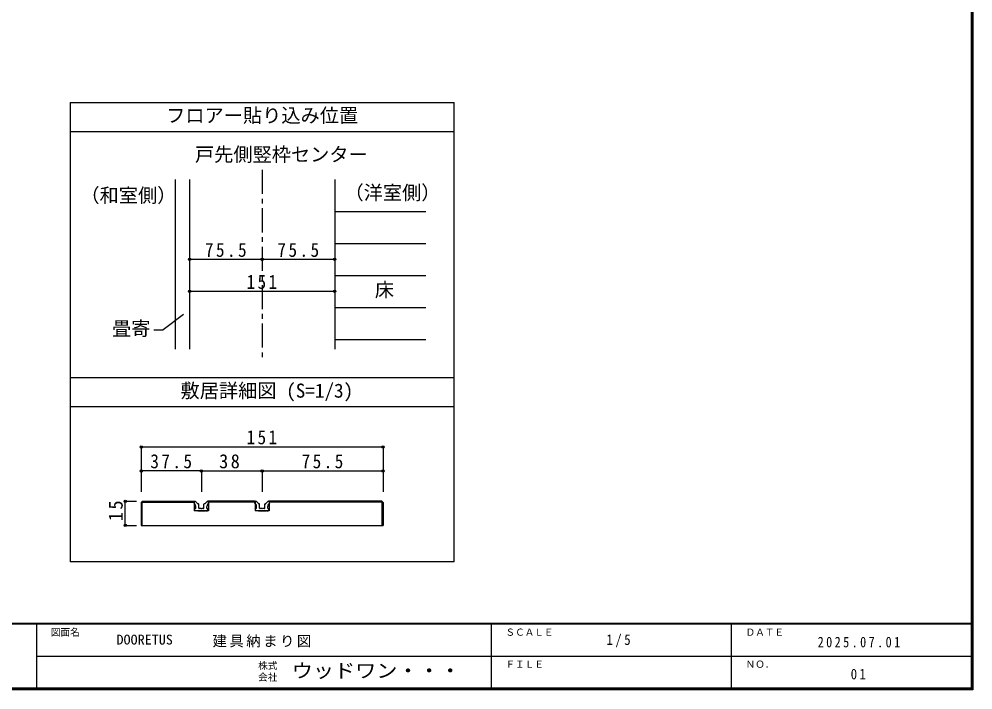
# Model space of a CAD drawing. Units: millimetres at full size, sheet at 1:5, with parts at other scales. Extents: x -973 to 977, y -701 to 696.
# Drawn here: x -16 to 977, y -701 to -2 of the extents above; entities that cross this region are included whole.
import ezdxf
from ezdxf.enums import TextEntityAlignment as Align

# ---------------------------------------------------------------- set-up
doc = ezdxf.new("R2010")
doc.units = ezdxf.units.MM
doc.header["$LTSCALE"] = 5
doc.header["$PDMODE"] = 32
doc.header["$PDSIZE"] = 2.5
doc.linetypes.add('CHAIN1', pattern=[8, 5, -1, 1, -1])
for name, color, linetype in [('0-1_通り芯', 4, 'CHAIN1'), ('0-3_仕上げ', 2, 'Continuous'), ('0-4_枠', 3, 'Continuous'), ('0-A_文字', 7, 'Continuous'), ('0-B_寸法', 7, 'Continuous'), ('2-4_枠', 3, 'Continuous'), ('2-7_金物', 7, 'Continuous'), ('2-B_寸法', 4, 'Continuous'), ('F-0_補助線', 7, 'Continuous'), ('F-1_枠', 6, 'Continuous'), ('F-A_文字', 7, 'Continuous')]:
    doc.layers.add(name, color=color, linetype=linetype)
doc.styles.add('ＭＳ ゴシック', font='')
doc.styles.get('ＭＳ ゴシック').set_extended_font_data('MS Gothic')

msp = doc.modelspace()

# ---------------------------------------------------------------- linework, layer by layer
at = {"layer": '0-1_通り芯'}
msp.add_line((236.653, -159.5), (236.653, -356.007), dxfattribs=at)
at = {"layer": '0-3_仕上げ'}
msp.add_line((146.153, -169.5), (146.153, -346.007), dxfattribs=at)
at = {"layer": '0-3_仕上げ', "color": 4}
for p, q in [((312.153, -202.801), (407.153, -202.801)), ((312.153, -236.103), (407.153, -236.103)), ((312.153, -269.404), (407.153, -269.404)), ((312.153, -302.706), (407.153, -302.706)), ((312.153, -336.007), (407.153, -336.007))]:
    msp.add_line(p, q, dxfattribs=at)
at = {"layer": '0-4_枠'}
for p, q in [((161.153, -169.5), (161.153, -346.007)), ((312.153, -169.5), (312.153, -346.007))]:
    msp.add_line(p, q, dxfattribs=at)
at = {"layer": '0-A_文字', "color": 3}
for p, q in [((36.653, -89.5), (36.653, -567.5)), ((36.653, -89.5), (436.653, -89.5)), ((436.653, -567.5), (436.653, -89.5)), ((36.653, -119.5), (436.653, -119.5)), ((436.653, -376.026), (36.653, -376.026)), ((436.653, -406.026), (36.653, -406.026)), ((436.653, -567.5), (36.653, -567.5))]:
    msp.add_line(p, q, dxfattribs=at)
at = {"layer": '0-A_文字'}
for p in [(154.653, -310.015), (123.729, -325.825)]:
    msp.add_line(p, (133.573, -325.825), dxfattribs=at)
at = {"layer": '0-B_寸法', "color": 4}
for p, q in [((236.653, -252.753), (161.153, -252.753)), ((312.153, -252.753), (236.653, -252.753)), ((312.153, -286.055), (161.153, -286.055))]:
    msp.add_line(p, q, dxfattribs=at)
at = {"layer": '0-B_寸法'}
for p in [(161.153, -252.753), (236.653, -252.753), (312.153, -252.753), (161.153, -286.055), (312.153, -286.055)]:
    msp.add_point(p, dxfattribs=at)
at = {"layer": '2-4_枠'}
for p, q in [((110.82, -505.68), (111.998, -504.501)), ((111.998, -504.501), (165.986, -504.501)), ((165.986, -504.501), (165.986, -514.501)), ((229.32, -504.501), (180.653, -504.501)), ((229.32, -505.335), (180.653, -505.335)), ((229.32, -504.501), (229.32, -514.501)), ((361.308, -504.501), (243.986, -504.501)), ((361.653, -505.335), (243.986, -505.335)), ((361.308, -504.501), (362.486, -505.68)), ((361.653, -529.502), (361.653, -505.335)), ((362.486, -505.68), (362.486, -529.502))]:
    msp.add_line(p, q, dxfattribs=at)
for points in [[(110.82, -505.68), (110.82, -529.502), (362.486, -529.502)], [(111.653, -529.502), (111.653, -505.335), (165.986, -505.335)], [(180.653, -504.501), (180.653, -514.501), (165.986, -514.501)], [(243.986, -504.501), (243.986, -514.501), (229.32, -514.501)]]:
    msp.add_lwpolyline(points, dxfattribs=at)
at = {"layer": '2-7_金物'}
for p, q in [((169.423, -506.855), (167.314, -504.746)), ((177.216, -506.855), (179.326, -504.746)), ((180.82, -504.502), (179.915, -504.502)), ((180.82, -506.168), (180.82, -504.502)), ((232.757, -506.855), (230.647, -504.746)), ((240.55, -506.855), (242.659, -504.746)), ((244.153, -504.502), (243.248, -504.502)), ((244.153, -506.168), (244.153, -504.502)), ((166.986, -514.502), (166.177, -512.458)), ((167.486, -512.002), (166.486, -512.002)), ((168.82, -514.502), (166.986, -514.502)), ((167.486, -512.002), (167.486, -509.895)), ((168.82, -514.502), (169.153, -514.168)), ((169.153, -514.168), (169.486, -514.502)), ((169.486, -514.502), (177.153, -514.502)), ((169.777, -507.002), (170.32, -507.002)), ((170.653, -511.502), (170.653, -507.335)), ((172.82, -512.002), (171.153, -512.002)), ((173.32, -512.502), (172.82, -512.002)), ((175.986, -511.502), (175.986, -507.335)), ((176.863, -507.002), (176.32, -507.002)), ((177.486, -514.168), (177.153, -514.502)), ((177.82, -514.502), (177.486, -514.168)), ((177.82, -514.502), (179.653, -514.502)), ((179.153, -512.002), (179.153, -509.895)), ((179.153, -512.002), (180.153, -512.002)), ((179.653, -514.502), (180.463, -512.458)), ((230.32, -514.502), (229.51, -512.458)), ((230.82, -512.002), (229.82, -512.002)), ((232.153, -514.502), (230.32, -514.502)), ((230.82, -512.002), (230.82, -509.895)), ((232.153, -514.502), (232.486, -514.168)), ((232.486, -514.168), (232.82, -514.502)), ((232.82, -514.502), (240.486, -514.502)), ((233.11, -507.002), (233.653, -507.002)), ((233.986, -511.502), (233.986, -507.335)), ((236.153, -512.002), (234.486, -512.002)), ((236.653, -512.502), (236.153, -512.002)), ((239.32, -511.502), (239.32, -507.335)), ((240.196, -507.002), (239.653, -507.002)), ((240.82, -514.168), (240.486, -514.502)), ((241.153, -514.502), (240.82, -514.168)), ((241.153, -514.502), (242.986, -514.502)), ((242.486, -512.002), (242.486, -509.895)), ((242.486, -512.002), (243.486, -512.002)), ((242.986, -514.502), (243.796, -512.458))]:
    msp.add_line(p, q, dxfattribs=at)
for points in [[(165.82, -506.168), (165.82, -504.502), (166.725, -504.502)], [(229.153, -506.168), (229.153, -504.502), (230.058, -504.502)], [(175.486, -512.002), (173.82, -512.002), (173.32, -512.502)], [(238.82, -512.002), (237.153, -512.002), (236.653, -512.502)]]:
    msp.add_lwpolyline(points, dxfattribs=at)
for centre, radius, start, end in [((162.487, -509.895), 5, 0, 48.19), ((166.725, -505.335), 0.833, 45, 90), ((184.153, -509.895), 5, 131.81, 180), ((179.915, -505.335), 0.833, 90, 135), ((225.82, -509.895), 5, 0, 48.19), ((230.058, -505.335), 0.833, 45, 90), ((247.486, -509.895), 5, 131.81, 180), ((243.248, -505.335), 0.833, 90, 135), ((166.486, -512.335), 0.333, 90, 201.616), ((169.777, -506.502), 0.5, 225, 270), ((170.32, -507.335), 0.333, 360, 90), ((171.153, -511.502), 0.5, 180, 270), ((175.486, -511.502), 0.5, 270, 360), ((176.32, -507.335), 0.333, 90, 180), ((176.863, -506.502), 0.5, 270, 315), ((180.153, -512.335), 0.333, 338.384, 90), ((229.82, -512.335), 0.333, 90, 201.616), ((233.11, -506.502), 0.5, 225, 270), ((233.653, -507.335), 0.333, 360, 90), ((234.486, -511.502), 0.5, 180, 270), ((238.82, -511.502), 0.5, 270, 360), ((239.653, -507.335), 0.333, 90, 180), ((240.196, -506.502), 0.5, 270, 315), ((243.486, -512.335), 0.333, 338.384, 90)]:
    msp.add_arc(centre, radius, start, end, dxfattribs=at)
at = {"layer": '2-B_寸法'}
for p, q in [((110.82, -447.835), (362.486, -447.835)), ((110.82, -447.835), (110.82, -472.835)), ((362.486, -447.835), (362.486, -472.835)), ((173.32, -472.835), (110.82, -472.835)), ((110.82, -472.835), (110.82, -494.501)), ((173.32, -472.835), (173.32, -494.501)), ((173.32, -472.835), (236.653, -472.835)), ((236.653, -472.835), (362.486, -472.835)), ((236.653, -472.835), (236.653, -494.501)), ((362.486, -472.835), (362.486, -494.501)), ((94.153, -529.502), (94.153, -504.502)), ((94.153, -504.502), (105.82, -504.502)), ((94.153, -529.502), (105.82, -529.502))]:
    msp.add_line(p, q, dxfattribs=at)
at = {"layer": '2-B_寸法', "color": 7}
for p in [(110.82, -447.835), (362.486, -447.835), (110.82, -472.835), (173.32, -472.835), (236.653, -472.835), (362.486, -472.835), (94.153, -504.502), (94.153, -529.502)]:
    msp.add_point(p, dxfattribs=at)
at = {"layer": 'F-1_枠'}
for p, q in [((974.986, 695.833), (974.986, -700.833)), ((975.82, 695.833), (975.82, -700.833)), ((976.653, 695.833), (976.653, -700.833)), ((976.653, -631.667), (-973.347, -631.667)), ((976.653, -632.5), (-973.347, -632.5)), ((1.653, -632.5), (1.653, -699.167)), ((474.986, -632.5), (474.986, -699.167)), ((724.986, -632.5), (724.986, -699.167)), ((1.653, -665.833), (974.986, -665.834)), ((976.653, -699.167), (-973.347, -699.167)), ((976.653, -700), (-973.347, -700)), ((976.653, -700.833), (-973.347, -700.833))]:
    msp.add_line(p, q, dxfattribs=at)

# ---------------------------------------------------------------- texts
at = {"layer": '0-A_文字', "style": 'ＭＳ ゴシック'}
for s, p in [('フロアー貼り込み位置', (136.653, -114.5)), ('戸先側竪枠センター', (166.653, -155.091)), ('（和室側）', (47.374, -197.697)), ('（洋室側）', (322.344, -194.895)), ('床', (353.928, -296.055)), ('畳寄', (80.301, -336.266)), ('敷居詳細図 (S=1/3)', (151.653, -401.016))]:
    msp.add_text(s, height=14.66, dxfattribs=at).set_placement(p, align=Align.BOTTOM_LEFT)
at = {"layer": '0-B_寸法', "char_height": 14.66, "attachment_point": 7, "style": 'ＭＳ ゴシック'}
for s, insert in [('\\T1.28;\\W0.9;75.5', (177.028, -250.253)), ('\\T1.28;\\W0.9;75.5', (252.528, -250.253)), ('\\T1.27;\\W0.9;151', (220.403, -283.555))]:
    msp.add_mtext(s, dxfattribs=dict(at, insert=insert))
at = {"layer": '2-B_寸法', "color": 7, "char_height": 14.66, "attachment_point": 7, "style": 'ＭＳ ゴシック'}
for s, insert in [('\\T1.27;\\W0.9;151', (220.403, -445.335)), ('\\T1.28;\\W0.9;37.5', (120.195, -470.335)), ('\\T1.27;\\W0.95;38', (191.861, -470.335)), ('\\T1.28;\\W0.9;75.5', (277.695, -470.335))]:
    msp.add_mtext(s, dxfattribs=dict(at, insert=insert))
at = {"layer": '2-B_寸法', "color": 7, "insert": (91.653, -525.127), "char_height": 14.66, "attachment_point": 7, "rotation": 90, "style": 'ＭＳ ゴシック'}
msp.add_mtext('\\T1.27;\\W0.95;15', dxfattribs=at)
at = {"layer": 'F-0_補助線', "style": 'ＭＳ ゴシック', "width": 1.05}
msp.add_text('DOORETUS', height=10.26, dxfattribs=at).set_placement((84.986, -656.667), align=Align.BOTTOM_LEFT)
at = {"layer": 'F-0_補助線', "insert": (184.986, -656.667), "char_height": 11, "attachment_point": 7, "style": 'ＭＳ ゴシック'}
msp.add_mtext('\\T1.17;建具納まり図', dxfattribs=at)
at = {"layer": 'F-A_文字', "style": 'ＭＳ ゴシック'}
for s, p in [('図面名', (16.653, -646.667)), ('ＳＣＡＬＥ', (489.986, -646.667)), ('ＤＡＴＥ', (739.986, -646.667)), ('株式', (232.486, -681.5)), ('ＦＩＬＥ', (489.986, -680)), ('ＮＯ．', (739.986, -680.001)), ('会社', (232.486, -693.5))]:
    msp.add_text(s, height=7.331, dxfattribs=at).set_placement(p, align=Align.BOTTOM_LEFT)
at = {"layer": 'F-A_文字', "style": 'ＭＳ ゴシック', "width": 1.1}
msp.add_text('ウッドワン・・・', height=14.66, dxfattribs=at).set_placement((267.486, -692.5), align=Align.BOTTOM_LEFT)
at = {"layer": 'F-A_文字', "char_height": 11, "attachment_point": 7, "style": 'ＭＳ ゴシック'}
for s, insert in [('\\T1.38;\\W0.9;1/5', (594.986, -656.667)), ('\\T1.39;\\W0.85;2025.07.01', (814.986, -656.667)), ('\\T1.36;\\W0.9;01', (849.361, -690.001))]:
    msp.add_mtext(s, dxfattribs=dict(at, insert=insert))

doc.saveas('drawing.dxf')
